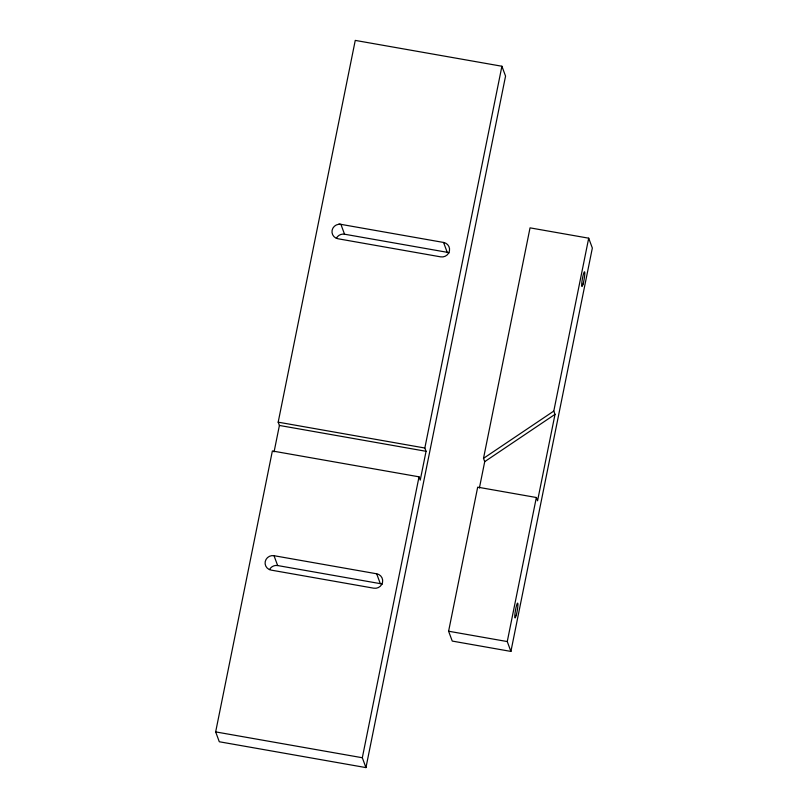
<?xml version="1.0" encoding="UTF-8"?>
<svg xmlns="http://www.w3.org/2000/svg" width="808" height="808" viewBox="0 0 808 808"><rect width="100%" height="100%" fill="white"/><g stroke="black" fill="none" stroke-linecap="round" stroke-linejoin="round"><path stroke-width="1.21" d="M501.909 66.246L505.555 76.103L365.953 767.6L219.301 741.754L215.655 731.896L272.367 450.975L419.029 476.821L420.241 480.114L426.058 451.298L424.836 448.016L501.909 66.246L355.257 40.4L278.184 422.17L279.406 425.452L274.074 451.864M365.953 767.6L362.317 757.742L419.029 476.821M588.699 238.188L592.345 248.046L510.909 651.42L452.248 641.077L448.602 631.23L477.69 487.163L536.35 497.506L537.562 500.788L555.015 414.353L553.793 411.07L588.699 238.188L530.038 227.856L483.507 458.348L484.719 461.641L479.386 488.052M510.909 651.42L507.262 641.562L536.35 497.506M483.507 458.348L553.793 411.07M484.719 461.641L555.015 414.353M339.006 224.018L443.562 242.451A7.504 7.292 -20.3 0 1 449.44 250.945A7.504 7.292 -20.3 0 1 440.653 256.853L337.996 238.764A7.504 7.292 -20.3 0 1 332.118 230.27A7.504 7.292 -20.3 0 1 340.905 224.351L344.541 234.209L447.208 252.298A7.504 7.292 -20.3 0 1 449.056 252.884M278.184 422.17L424.836 448.016M279.406 425.452L426.058 451.298M274.013 555.702L376.669 573.791A7.504 7.292 -20.3 0 1 382.548 582.285A7.504 7.292 -20.3 0 1 373.761 588.194L271.104 570.105A7.504 7.292 -20.3 0 1 265.226 561.611A7.504 7.292 -20.3 0 1 274.013 555.702L277.659 565.55L380.316 583.649A7.504 7.292 -20.3 0 1 382.164 584.224M448.602 631.23L507.262 641.562M215.655 731.896L362.317 757.742M443.562 242.451L447.208 252.298M376.669 573.791L380.316 583.649M269.498 569.64A7.504 7.292 -20.3 0 1 277.659 565.55M336.381 238.299A7.504 7.292 -20.3 0 1 344.541 234.209M516.161 615.504A7.504 0.899 -80 0 0 517.807 603.273A7.504 0.899 -80 0 0 515.1 612.656A7.504 0.899 -80 0 0 516.161 615.504M583.043 284.153A7.504 0.899 -80 0 0 584.699 271.932A7.504 0.899 -80 0 0 581.992 281.315A7.504 0.899 -80 0 0 583.043 284.153"/></g></svg>
